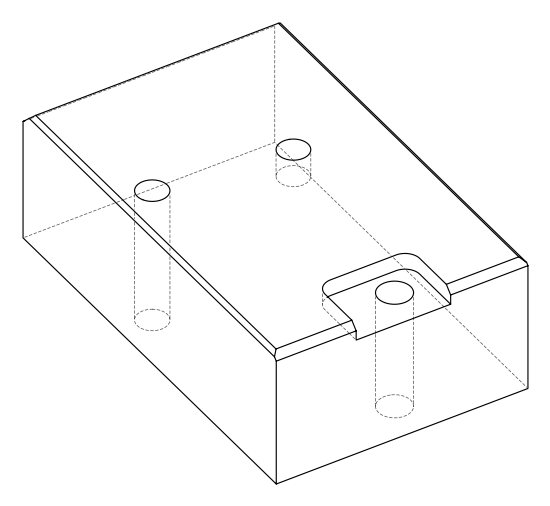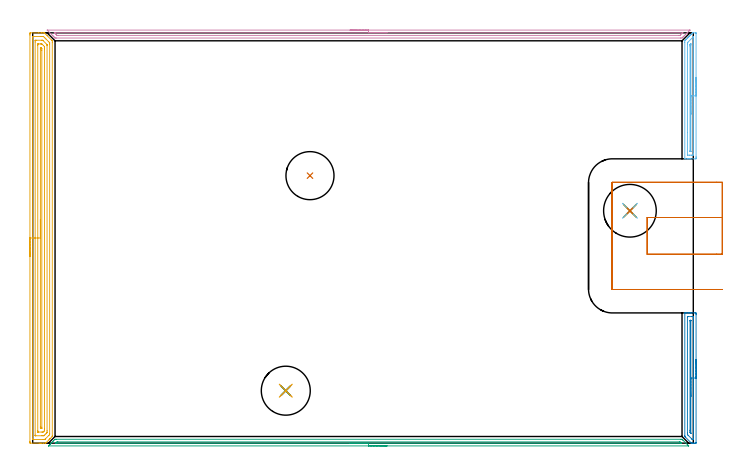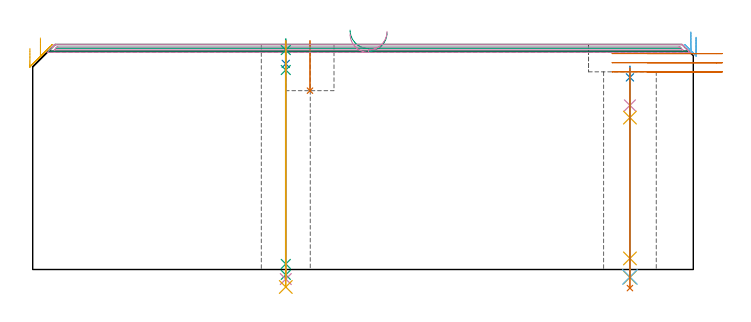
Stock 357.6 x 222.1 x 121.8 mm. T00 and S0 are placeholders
(PLAN: 17 operations, 11 tool changes, 29.6 min)
(1 INDEXABLE_INSERT_DRILL_BLIND_HOLE_FROM_SOLID | STEP1POCKET | UGT0302_005 | 0.11 min | 13262 mm3)
(2 AREA_MILL | FG_CHAMFER_SURFACE | UGT0205_001 | 1.82 min | 1385 mm3)
(3 AREA_MILL_1 | FG_CHAMFER_SURFACE_1 | UGT0205_001 | 5.64 min | 2248 mm3)
(4 AREA_MILL_2 | FG_CHAMFER_SURFACE_2 | UGT0205_001 | 5.67 min | 3260 mm3)
(5 AREA_MILL_3 | FG_CHAMFER_SURFACE_3 | UGT0205_001 | 9.03 min | 16172 mm3)
(6 AREA_MILL_4 | FG_CHAMFER_SURFACE_4 | UGT0205_001 | 1.76 min | 1304 mm3)
(7 MILL_SLOT | SLOT_PARTIAL_RECTANGULAR | UGT0201_109 | Follow Part, ap 6.35, ae 75% | 2.22 min | 68795 mm3)
(8 SPOT_DRILL | STEP1HOLE | NXT0321_9005460120000 | 0.05 min | 192 mm3)
(9 SPOT_DRILL_1 | STEP1HOLE_1 | NXT0321_9005460120000 | 0.05 min | 176 mm3)
(10 DRILL_BLIND_HOLE_INTO_CENTER | STEP1HOLE | NXT0301_092 | 0.09 min | 1733 mm3)
(11 GUN_DRILL_THROUGH_HOLE | STEP1HOLE | UGT0307_009 | 0.55 min | 10181 mm3)
(12 DRILL_TO_ENLARGE_THROUGH_HOLE | STEP1HOLE | NXT0301_104 | 0.46 min | 4343 mm3)
(13 DRILL_TO_ENLARGE_THROUGH_HOLE_1 | STEP1HOLE | UGT0301_392 | 0.48 min | 51775 mm3)
(14 DRILL_BLIND_HOLE_INTO_CENTER_1 | STEP1HOLE_1 | NXT0301_041 | 0.05 min | 283 mm3)
(15 GUN_DRILL_THROUGH_HOLE_1 | STEP1HOLE_1 | UGT0307_002 | 0.56 min | 3138 mm3)
(16 SPADE_DRILL_TO_ENLARGE_THROUGH_HOLE | STEP1HOLE_1 | UGT0306_007 | 0.52 min | 22398 mm3)
(17 DRILL_TO_ENLARGE_THROUGH_HOLE_2 | STEP1HOLE_1 | UGT0301_388 | 0.53 min | 41127 mm3)
(TOOL UGT0302_005 | Indexable Insert Drill 26mm | D26 PA180 FL50 Z2)
(TOOL UGT0205_001 | Chamfer Mill 20 x 3 x 45 deg. | D20 FL50 Z2)
(TOOL UGT0201_109 | End Mill 25.4 mm | D25.4 FL25 Z2)
(TOOL NXT0321_9005460120000 | NC Spot Drill, 142deg, 12mm, Carbide, Uncoated | D12 PA142 FL30 Z2)
(TOOL NXT0301_092 | Carbide Drill 12.1mm [860.1-1210-061A1-MM 2214] | D12.1 PA140 FL77 Z2)
(TOOL UGT0307_009 | Gun Drill 12 mm | D12 PA130 FL24 Z1)
(TOOL NXT0301_104 | Carbide Drill 14mm [860.1-1400-112A1-MM 2214] | D14 PA140 FL123 Z2)
(TOOL UGT0301_392 | Twist Drill 28.5 mm | D28.5 PA118 FL165 Z2)
(TOOL NXT0301_041 | Carbide Drill 7mm [860.1-0700-035A1-MM 2214] | D7 PA140 FL53 Z2)
(TOOL UGT0307_002 | Gun Drill 6 mm | D6 PA130 FL24 Z1)
(TOOL UGT0306_007 | Spade Drill 16.5mm | D16.5 PA132 FL10 Z2)
(TOOL UGT0301_388 | Twist Drill 26.5 mm | D26.5 PA118 FL165 Z2)
(OP 1 INDEXABLE_INSERT_DRILL_BLIND_HOLE_FROM_SOLID)
G17 G21 G94 G90
T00 M6
G54
G17 G0 G90 X150.1 Y144.8 S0 M3
G43 Z131.8 H0
G94 G81 G98 Z96.8 F250. R123.8
G80
M5
M2
(OP 2 AREA_MILL)
G17 G21 G94 G90
T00 M6
G54
G17 G0 G90 X359.1 Y45.25 S1061 M3
G43 Z131.8 H0
Z125.7
G94 G1 Y45.212 Z124.828 F250.
Y45.098 Z123.963
Y44.909 Z123.112
Y44.647 Z122.28
Y44.313 Z121.474
Y43.91 Z120.7
Y43.442 Z119.964
Y42.91 Z119.272
Y42.321 Z118.629
Y41.678 Z118.04
Y40.986 Z117.508
Y40.25 Z117.04
Y39.476 Z116.637
Y38.67 Z116.303
Y37.838 Z116.041
Y36.986 Z115.852
Y36.122 Z115.738
Y35.25 Z115.7
Y0.354
X359.096 Y0.118 Z115.704
X359.091 Y0.002 Z115.706
X358.919 Y0. Z115.878
X358.686 Z116.11
X358.219 Z116.58
X357.808 Z116.991
X357.107 Z117.693
X356.754 Z118.046
X356.685 Y0.002 Z118.115
X356.595 Y0.01 Z118.203
X356.489 Y0.112 Z118.307
X356.333 Y0.266 Z118.466
X353.458 Y3.142 Z121.341
X353.414 Y3.185 Z121.383
X353.368 Y3.231 Z121.43
X353.201 Y3.399 Z121.599
X353.186 Y3.414 Z121.613
X353.003 Y3.594 Z121.789
X353. Y4.121 Z121.8
Y70.382
X353.006 Y70.49 Z121.792
X353.22 Y70.5 Z121.579
X353.881 Z120.918
X354.704 Z120.095
X355.171 Z119.625
X355.405 Z119.392
X356.05 Z118.747
X356.284 Z118.514
X356.929 Z117.865
X358.364 Z116.432
X358.686 Y70.496 Z116.109
X359.091 Y70.49 Z115.705
X359.095 Y70.35 Z115.702
X359.099 Y69.937 Z115.701
X359.1 Y69.518 Z115.7
Y35.25
X357.686 Z117.114
X357.685 Y2.342 Z117.115
X357.684 Y2.15 Z117.116
X357.681 Y2.055 Z117.119
X357.679 Y2.016 Z117.121
X357.604 Y2.01 Z117.196
X357.264 Y2.003 Z117.536
X357.098 Y2.007 Z117.702
X357.058 Y2.01 Z117.742
X357.004 Y2.056 Z117.796
X356.929 Y2.125 Z117.871
X356.708 Y2.342 Z118.092
X354.93 Y4.121 Z119.87
X354.683 Y4.373 Z120.117
X354.517 Y4.545 Z120.283
X354.421 Y4.652 Z120.379
X354.419 Y4.696 Z120.381
X354.415 Y4.886 Z120.385
Y5.01
X354.414 Y5.776 Z120.386
X354.415 Y68.158 Z120.385
X354.416 Y68.35 Z120.384
X354.419 Y68.445 Z120.381
X354.421 Y68.484 Z120.379
X354.496 Y68.49 Z120.304
X354.836 Y68.498 Z119.964
X356.591 Y68.5 Z118.209
X356.929 Y68.499 Z117.871
X357.473 Y68.497 Z117.327
X357.616 Y68.49 Z117.184
X357.679 Y68.481 Z117.121
X357.684 Y68.284 Z117.116
X357.685 Y68.158 Z117.115
X357.686 Y67.392 Z117.114
Y35.25
X356.272 Z118.528
X356.271 Y5.675 Z118.529
X356.27 Y5.451 Z118.53
X356.268 Y5.302 Z118.532
X356.265 Y5.251 Z118.535
X356.264 Y5.247 Z118.536
X356.253 Y5.254 Z118.547
X356.199 Y5.304 Z118.601
X356.05 Y5.455 Z118.75
X355.835 Y5.68 Z118.965
X355.832 Y5.899 Z118.968
X355.83 Y6.122 Z118.97
X355.829 Y6.789 Z118.971
X355.828 Y7.013 Z118.972
X355.829 Y65.713 Z118.971
X355.834 Y66.379 Z118.966
X355.835 Y66.482 Z118.965
X355.937 Y66.494 Z118.863
X356.05 Y66.497 Z118.75
X356.169 Y66.496 Z118.631
X356.248 Y66.491 Z118.552
X356.266 Y66.488 Z118.534
X356.268 Y66.48 Z118.532
X356.27 Y66.454 Z118.53
X356.271 Y66.379 Z118.529
X356.272 Y66.155 Z118.528
Y35.25
Y34.378 Z118.566
Y33.514 Z118.68
Y32.662 Z118.869
Y31.83 Z119.132
Y31.024 Z119.465
Y30.25 Z119.868
Y29.514 Z120.337
Y28.822 Z120.868
Y28.179 Z121.457
Y27.59 Z122.101
Y27.058 Z122.793
Y26.59 Z123.528
Y26.187 Z124.302
Y25.853 Z125.108
Y25.591 Z125.94
Y25.402 Z126.792
Y25.288 Z127.657
Y25.25 Z128.528
G0 Z131.8
M5
M2
(OP 3 AREA_MILL_1)
G17 G21 G94 G90
T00 M6
G54
G17 G0 G90 X191.8 Y-1.5 S1061 M3
G43 Z131.8 H0
Z128.2
G94 G1 X191.762 Z127.328 F250.
X191.648 Z126.464
X191.459 Z125.612
X191.197 Z124.78
X190.863 Z123.974
X190.46 Z123.2
X189.992 Z122.464
X189.46 Z121.772
X188.871 Z121.129
X188.228 Z120.54
X187.536 Z120.008
X186.8 Z119.54
X186.026 Z119.137
X185.22 Z118.803
X184.388 Z118.541
X183.537 Z118.352
X182.672 Z118.238
X181.8 Z118.2
X8.643
X8.516 Y-1.496 Z118.202
X8.54 Y-1.466 Z118.232
X8.66 Y-1.341 Z118.358
X9.106 Y-0.892 Z118.804
X9.267 Y-0.73 Z118.964
X9.552 Y-0.448 Z119.252
X9.564 Y-0.436 Z119.264
X10.151 Y0.153 Z119.848
X10.445 Y0.445 Z120.145
X11.034 Y1.036 Z120.732
X11.358 Y1.358 Z121.058
X12.07 Y2.069 Z121.768
X12.104 Y2.097 Z121.785
X12.676 Y2.1 Z121.8
X350.924
X351.496 Y2.097 Z121.785
X351.531 Y2.069 Z121.768
X351.534 Y2.066 Z121.765
X351.817 Y1.784 Z121.483
X351.977 Y1.625 Z121.322
X354.627 Y-1.025 Z118.671
X355.089 Y-1.49 Z118.209
X355.09 Y-1.497 Z118.203
X355.089 Y-1.5 Z118.2
X181.8
Y-0.086 Z119.614
X12.676 Y-0.085 Z119.615
X12.618
X12.396 Y-0.079 Z119.621
X12.413 Y-0.049 Z119.651
X12.494 Y0.039 Z119.739
X12.58 Y0.129 Z119.829
X12.676 Y0.225 Z119.925
X12.938 Y0.482 Z120.182
X13.138 Y0.676 Z120.376
X13.533 Y0.685 Z120.385
X13.568
X350.032
X350.091 Y0.683 Z120.383
X350.473 Y0.666 Z120.366
X350.661 Y0.483 Z120.183
X350.924 Y0.225 Z119.925
X351.125 Y0.02 Z119.72
X351.213 Y-0.073 Z119.627
X351.217 Y-0.08 Z119.62
X351.21 Y-0.082 Z119.618
X351.171 Y-0.084 Z119.616
X351.089 Y-0.085 Z119.615
X350.924 Y-0.086 Z119.614
X181.8
X180.928 Z119.652
X180.064 Z119.766
X179.212 Z119.955
X178.38 Z120.217
X177.574 Z120.551
X176.8 Z120.954
X176.064 Z121.423
X175.372 Z121.954
X174.729 Z122.543
X174.14 Z123.186
X173.609 Z123.878
X173.14 Z124.614
X172.737 Z125.388
X172.403 Z126.194
X172.141 Z127.026
X171.952 Z127.878
X171.838 Z128.743
X171.8 Z129.614
G0 Z131.8
M5
M2
(OP 4 AREA_MILL_2)
G17 G21 G94 G90
T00 M6
G54
G17 G0 G90 X171.8 Y223.6 S1061 M3
G43 Z131.8 H0
Z127.5
G94 G1 X171.838 Z126.628 F250.
X171.952 Z125.763
X172.141 Z124.912
X172.403 Z124.08
X172.737 Z123.274
X173.14 Z122.5
X173.609 Z121.764
X174.14 Z121.072
X174.729 Z120.429
X175.372 Z119.84
X176.064 Z119.308
X176.8 Z118.84
X177.574 Z118.437
X178.38 Z118.103
X179.212 Z117.841
X180.064 Z117.652
X180.928 Z117.538
X181.8 Z117.5
X355.773 Y223.599 Z117.499
X355.783 Y223.594 Z117.503
X355.773 Y223.576 Z117.522
X355.689 Y223.489 Z117.61
X355.177 Y222.977 Z118.123
X354.968 Y222.766 Z118.33
X354.377 Y222.177 Z118.922
X354.284 Y222.083 Z119.016
X354.091 Y221.889 Z119.207
X353.545 Y221.345 Z119.755
X353.213 Y221.011 Z120.085
X352.713 Y220.513 Z120.587
X352.496 Y220.295 Z120.803
X352.336 Y220.134 Z120.961
X352.18 Y219.979 Z121.119
X352.049 Y219.848 Z121.25
X351.897 Y219.695 Z121.4
X351.602 Y219.403 Z121.694
X351.502 Y219.305 Z121.791
X350.709 Y219.3 Z121.8
X12.891
X12.098 Y219.305 Z121.791
X12.088 Y219.312 Z121.785
X11.998 Y219.401 Z121.696
X11.702 Y219.695 Z121.4
X11.551 Y219.848 Z121.25
X11.42 Y219.979 Z121.119
X11.264 Y220.134 Z120.961
X11.104 Y220.295 Z120.803
X10.989 Y220.409 Z120.688
X10.825 Y220.573 Z120.522
X10.657 Y220.742 Z120.356
X10.559 Y220.84 Z120.258
X7.807 Y223.593 Z117.507
X7.976 Y223.6 Z117.5
X181.8
Y222.186 Z118.914
X351.747 Y222.185 Z118.915
X351.858 Y222.184 Z118.916
X351.912 Y222.18 Z118.92
X351.919 Y222.178 Z118.922
X351.918 Y222.175 Z118.925
X351.841 Y222.093 Z119.007
X351.704 Y221.954 Z119.146
X351.602 Y221.852 Z119.248
X350.709 Y220.96 Z120.14
X350.51 Y220.768 Z120.332
X350.463 Y220.724 Z120.376
X350.377 Y220.721 Z120.379
X350.19 Y220.718 Z120.382
X349.815 Y220.715 Z120.385
X349.671 Y220.714 Z120.386
X13.64 Y220.715 Z120.385
X13.266 Y220.719 Z120.381
X13.175 Y220.721 Z120.379
X13.127 Y220.734 Z120.366
X13.065 Y220.793 Z120.307
X12.891 Y220.96 Z120.14
X12.4 Y221.45 Z119.65
X11.998 Y221.852 Z119.248
X11.746 Y222.109 Z118.991
X11.695 Y222.164 Z118.936
X11.683 Y222.18 Z118.92
X11.697 Y222.181 Z118.919
X11.756 Y222.183 Z118.917
X11.998 Y222.185 Z118.915
X12.142 Y222.186 Z118.914
X181.8
X182.672 Z118.952
X183.537 Z119.066
X184.388 Z119.255
X185.22 Z119.517
X186.026 Z119.851
X186.8 Z120.254
X187.536 Z120.723
X188.228 Z121.254
X188.871 Z121.843
X189.46 Z122.486
X189.992 Z123.178
X190.46 Z123.914
X190.863 Z124.688
X191.197 Z125.494
X191.459 Z126.326
X191.648 Z127.178
X191.762 Z128.043
X191.8 Z128.914
G0 Z131.8
M5
M2
(OP 5 AREA_MILL_3)
G17 G21 G94 G90
T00 M6
G54
G17 G0 G90 X-1.5 Y101.05 S1061 M3
G43 Z131.8 H0
Z119.7
G94 G1 Y101.088 Z118.828 F250.
Y101.202 Z117.964
Y101.391 Z117.112
Y101.653 Z116.28
Y101.987 Z115.474
Y102.39 Z114.7
Y102.858 Z113.964
Y103.39 Z113.272
Y103.979 Z112.629
Y104.622 Z112.04
Y105.314 Z111.509
Y106.05 Z111.04
Y106.824 Z110.637
Y107.63 Z110.303
Y108.462 Z110.041
Y109.313 Z109.852
Y110.178 Z109.738
Y111.05 Z109.7
Y220.947
X-1.499 Y221.471 Z109.701
X-1.496 Y221.838 Z109.702
X-1.493 Y222.09 Z109.704
X-1.138 Y222.1 Z110.059
X3.237 Z114.432
X4.632 Z115.828
X4.988 Z116.182
X5.958 Z117.157
X6.3 Y222.09 Z117.499
X6.33 Y222.067 Z117.528
X6.403 Y221.997 Z117.602
X7.823 Y220.577 Z119.022
X10.238 Y218.162 Z121.438
X10.504 Y217.895 Z121.702
X10.594 Y217.802 Z121.792
X10.6 Y217.001 Z121.8
Y4.205
X10.601 Y3.605 Z121.784
X10.461 Y3.459 Z121.657
X9.593 Y2.593 Z120.793
X9.417 Y2.417 Z120.616
X9.363 Y2.362 Z120.56
X9.311 Y2.31 Z120.51
X9.119 Y2.119 Z120.318
X9.071 Y2.07 Z120.268
X9.025 Y2.025 Z120.224
X8.821 Y1.821 Z120.02
X7.331 Y0.331 Z118.53
X7.175 Y0.174 Z118.372
X7.029 Y0.032 Z118.227
X6.994 Y0.005 Z118.191
X6.956 Y0.002 Z118.154
X6.933 Y0. Z118.13
X5.863 Z117.057
X4.632 Z115.829
X4.112 Z115.307
X3.497 Z114.693
X-1.138 Y0.001 Z110.059
X-1.493 Y0.01 Z109.705
X-1.496 Y0.262 Z109.702
X-1.499 Y0.629 Z109.701
X-1.5 Y0.998 Z109.7
Y111.05
X-0.086 Z111.114
Y219.502
X-0.085 Y219.683 Z111.115
X-0.08 Y220.039 Z111.12
X-0.079 Y220.08 Z111.121
X-0.072 Y220.09 Z111.128
X-0.04 Y220.093 Z111.16
X0.068 Y220.098 Z111.268
X0.205 Y220.1 Z111.405
X4.58 Z115.78
X4.988 Y220.098 Z116.188
X5.461 Y220.093 Z116.661
X5.863 Y220.078 Z117.063
X6.265 Y219.683 Z117.465
X6.738 Y219.212 Z117.938
X7.161 Y218.789 Z118.361
X8.488 Y217.463 Z119.688
X8.949 Y217.001 Z120.149
X9.106 Y216.838 Z120.306
X9.162 Y216.777 Z120.362
X9.179 Y216.751 Z120.379
X9.181 Y216.733 Z120.381
X9.183 Y216.644 Z120.383
X9.185 Y216.288 Z120.385
X9.186 Y216.107 Z120.386
X9.185 Y5.28 Z120.385
X9.184 Y5.099 Z120.384
X9.18 Y4.743 Z120.38
X9.179 Y4.658 Z120.379
X9.141 Y4.603 Z120.341
X9.058 Y4.516 Z120.258
X8.755 Y4.205 Z119.955
X6.851 Y2.301 Z118.051
X6.738 Y2.189 Z117.938
X6.604 Y2.062 Z117.804
X6.557 Y2.019 Z117.757
X6.503 Y2.01 Z117.703
X6.268 Y2.003 Z117.468
X5.863 Y2.001 Z117.063
X5.395 Y2. Z116.595
X0.145 Z111.345
X-0.028 Y2.003 Z111.172
X-0.063 Y2.006 Z111.137
X-0.075 Y2.009 Z111.125
X-0.079 Y2.019 Z111.121
X-0.081 Y2.06 Z111.119
X-0.085 Y2.235 Z111.115
X-0.086 Y111.05 Z111.114
X1.328 Z112.528
X1.329 Y217.163 Z112.529
X1.332 Y217.895 Z112.532
X1.335 Y218.051 Z112.535
X1.342 Y218.09 Z112.542
X1.387 Y218.094 Z112.587
X1.487 Y218.097 Z112.687
X2.162 Y218.1 Z113.362
X4.787 Z115.987
X4.988 Y218.099 Z116.188
X5.188 Y218.096 Z116.388
X5.321 Y218.09 Z116.521
X5.408 Y218.081 Z116.608
X5.446 Y218.046 Z116.646
X5.605 Y217.895 Z116.805
X7.613 Y215.888 Z118.813
X7.695 Y215.804 Z118.895
X7.735 Y215.76 Z118.935
X7.752 Y215.737 Z118.952
X7.764 Y215.697 Z118.964
X7.769 Y215.375 Z118.969
X7.771 Y215.213 Z118.971
Y6.725
X7.77 Y5.993 Z118.97
X7.769 Y5.834 Z118.969
X7.764 Y5.675 Z118.964
X7.613 Y5.517 Z118.813
X7.408 Y5.308 Z118.608
X7.2 Y5.099 Z118.4
X6.524 Y4.423 Z117.724
X6.305 Y4.205 Z117.505
X6.153 Y4.061 Z117.353
X6.111 Y4.022 Z117.311
X6.055 Y4.008 Z117.255
X5.863 Y4.004 Z117.063
X5.188 Y4. Z116.388
X4.988 Z116.188
X1.688 Z112.888
X1.487 Z112.687
X1.42 Y4.002 Z112.62
X1.367 Y4.006 Z112.567
X1.338 Y4.01 Z112.538
X1.335 Y4.044 Z112.535
X1.331 Y4.205 Z112.531
X1.329 Y4.367 Z112.529
X1.328 Y111.05 Z112.528
X2.743 Z113.943
Y215.213
X2.744 Y215.717 Z113.944
X2.746 Y215.887 Z113.946
X2.75 Y216.021 Z113.95
X2.755 Y216.09 Z113.955
X2.804 Y216.092 Z114.004
X3.237 Y216.1 Z114.437
X4.112 Z115.312
X4.553 Y216.099 Z115.753
X4.77 Y216.097 Z115.97
X4.879 Y216.093 Z116.079
X4.931 Y216.09 Z116.131
X4.988 Y216.053 Z116.188
X5.839 Y215.213 Z117.039
X5.863 Y215.189 Z117.063
X6.29 Y214.752 Z117.49
X6.341 Y214.698 Z117.541
X6.35 Y214.621 Z117.55
X6.354 Y214.487 Z117.554
X6.356 Y214.319 Z117.556
X6.357 Y213.813 Z117.557
Y213.424
Y7.781
X6.356 Y7.277 Z117.556
X6.353 Y6.887 Z117.553
X6.35 Y6.762 Z117.55
X6.345 Y6.705 Z117.545
X6.307 Y6.664 Z117.507
X6.195 Y6.548 Z117.395
X5.863 Y6.217 Z117.063
X5.749 Y6.11 Z116.949
X5.637 Y6.01 Z116.837
X5.422 Y6.006 Z116.622
X4.988 Y6. Z116.188
X3.231 Z114.431
X2.805 Y6.008 Z114.005
X2.757 Y6.01 Z113.957
X2.75 Y6.041 Z113.95
X2.746 Y6.096 Z113.946
X2.744 Y6.149 Z113.944
X2.743 Y6.498 Z113.943
Y6.887
Y111.05
X4.157 Z115.357
Y213.455
X4.159 Y213.864 Z115.359
X4.162 Y214.068 Z115.362
X4.163 Y214.085 Z115.363
X4.186 Y214.091 Z115.386
X4.245 Y214.097 Z115.445
X4.327 Y214.099 Z115.527
X4.455 Y214.094 Z115.655
X4.486 Y214.09 Z115.686
X4.527 Y214.063 Z115.727
X4.599 Y213.998 Z115.799
X4.707 Y213.893 Z115.907
X4.78 Y213.818 Z115.98
X4.926 Y213.664 Z116.126
X4.94 Y213.473 Z116.14
X4.942 Y213.424 Z116.142
X4.943 Y212.621 Z116.143
Y8.645
X4.941 Y8.236 Z116.141
X4.938 Y8.032 Z116.138
X4.937 Y8.015 Z116.137
X4.914 Y8.009 Z116.114
X4.855 Y8.003 Z116.055
X4.773 Y8.001 Z115.973
X4.257 Y8.003 Z115.457
X4.202 Y8.006 Z115.402
X4.168 Y8.009 Z115.368
X4.164 Y8.045 Z115.364
X4.16 Y8.239 Z115.36
X4.157 Y8.63 Z115.357
Y8.675
Y111.05
Y111.922 Z115.395
Y112.786 Z115.509
Y113.638 Z115.698
Y114.47 Z115.96
Y115.276 Z116.294
Y116.05 Z116.697
Y116.786 Z117.165
Y117.478 Z117.696
Y118.121 Z118.286
Y118.71 Z118.929
Y119.241 Z119.621
Y119.71 Z120.357
Y120.113 Z121.131
Y120.447 Z121.937
Y120.709 Z122.769
Y120.898 Z123.62
Y121.012 Z124.485
Y121.05 Z125.357
G0 Z131.8
M5
M2
(OP 6 AREA_MILL_4)
G17 G21 G94 G90
T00 M6
G54
G17 G0 G90 X359.1 Y198. S1061 M3
G43 Z131.8 H0
Z125.7
G94 G1 Y197.962 Z124.828 F250.
Y197.848 Z123.963
Y197.659 Z123.112
Y197.397 Z122.28
Y197.063 Z121.474
Y196.66 Z120.7
Y196.192 Z119.964
Y195.66 Z119.272
Y195.071 Z118.629
Y194.428 Z118.04
Y193.736 Z117.508
Y193. Z117.04
Y192.226 Z116.637
Y191.42 Z116.303
Y190.588 Z116.041
Y189.736 Z115.852
Y188.872 Z115.738
Y188. Z115.7
Y154.986
X359.099 Y154.513 Z115.701
X359.095 Y154.098 Z115.703
X359.092 Y153.91 Z115.705
X358.686 Y153.9 Z116.11
X356.05 Z118.744
X355.499 Z119.298
X355.171 Z119.625
X354.62 Z120.176
X354.292 Z120.502
X353.307 Y153.901 Z121.492
X353.006 Y153.91 Z121.793
X353. Y154.066 Z121.8
Y217.022
X353.005 Y217.802 Z121.791
X353.115 Y217.915 Z121.681
X353.414 Y218.216 Z121.382
X353.561 Y218.362 Z121.237
X353.704 Y218.505 Z121.094
X353.853 Y218.655 Z120.942
X354.333 Y219.133 Z120.466
X354.603 Y219.403 Z120.196
X354.732 Y219.534 Z120.064
X355.094 Y219.894 Z119.706
X355.256 Y220.056 Z119.544
X355.496 Y220.296 Z119.303
X355.611 Y220.412 Z119.185
X356.179 Y220.979 Z118.621
X356.388 Y221.189 Z118.41
X356.489 Y221.291 Z118.307
X356.929 Y221.729 Z117.87
X357.101 Y221.902 Z117.698
X357.284 Y222.082 Z117.514
X357.307 Y222.098 Z117.49
X357.368 Y222.1 Z117.43
X357.394 Z117.405
X359.013 Y222.099 Z115.783
X359.091 Y222.097 Z115.705
X359.096 Y221.934 Z115.704
X359.1 Y221.723 Z115.7
Y188.
X357.686 Z117.114
X357.685 Y156.423 Z117.115
X357.684 Y156.299 Z117.116
X357.679 Y155.924 Z117.121
X357.314 Y155.907 Z117.486
X356.929 Y155.903 Z117.871
X356.442 Y155.9 Z118.358
X355.564 Z119.236
X354.685 Z120.115
X354.494 Y155.902 Z120.306
X354.463 Y155.904 Z120.337
X354.433 Y155.91 Z120.367
X354.421 Y155.917 Z120.379
X354.42 Y155.941 Z120.38
X354.415 Y156.174 Z120.385
X354.414 Y168.119 Z120.386
Y216.129
X354.417 Y216.514 Z120.383
X354.42 Y216.706 Z120.38
X354.421 Y216.75 Z120.379
X354.439 Y216.777 Z120.361
X354.484 Y216.827 Z120.316
X354.673 Y217.022 Z120.127
X357.452 Y219.801 Z117.348
X357.584 Y219.928 Z117.216
X357.67 Y220.009 Z117.13
X357.679 Y220.013 Z117.121
X357.681 Y219.959 Z117.119
X357.685 Y219.826 Z117.115
X357.686 Y219.701 Z117.114
Y219.55
Y188.
X356.272 Z118.528
X356.271 Y158.085 Z118.529
X356.27 Y157.972 Z118.53
X356.267 Y157.917 Z118.533
X356.265 Y157.911 Z118.535
X356.257 Y157.906 Z118.543
X356.23 Y157.902 Z118.57
X356.05 Y157.905 Z118.75
X355.869 Y157.91 Z118.931
X355.835 Y157.918 Z118.965
X355.833 Y157.951 Z118.967
X355.83 Y158.01 Z118.97
X355.829 Y158.085 Z118.971
X355.828 Y158.31 Z118.972
X355.829 Y214.568 Z118.971
Y215.236
X355.831 Y215.459 Z118.969
X355.835 Y215.685 Z118.965
X355.841 Y215.731 Z118.959
X355.86 Y215.753 Z118.94
X355.91 Y215.807 Z118.89
X356.05 Y215.95 Z118.75
X356.139 Y216.039 Z118.661
X356.23 Y216.129 Z118.57
X356.248 Y216.142 Z118.552
X356.265 Y216.152 Z118.535
X356.266 Y216.129 Z118.534
X356.27 Y215.986 Z118.53
X356.271 Y215.904 Z118.529
X356.272 Y215.236 Z118.528
Y188.
Y187.128 Z118.566
Y186.264 Z118.68
Y185.412 Z118.869
Y184.58 Z119.131
Y183.774 Z119.465
Y183. Z119.868
Y182.264 Z120.337
Y181.572 Z120.868
Y180.929 Z121.457
Y180.34 Z122.101
Y179.808 Z122.793
Y179.34 Z123.528
Y178.937 Z124.302
Y178.603 Z125.108
Y178.341 Z125.94
Y178.152 Z126.792
Y178.038 Z127.657
Y178. Z128.528
G0 Z131.8
M5
M2
(OP 7 MILL_SLOT)
G17 G21 G94 G90
T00 M6
G54
G17 G0 G90 X373.3 Y122.15 S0 M3
G43 Z131.8 H0
Z116.867
G94 G1 X370.3 F250.
X332.65 F500.
Y102.25
X370.3
X373.3 F250.
Y141.2
X370.3
X313.8 F500.
G3 X313.6 Y141. R0.2
G1 Y83.4
G3 X313.8 Y83.2 R0.2
G1 X370.3
X373.3 F250.
G0 Y122.15 Z111.933
G1 X370.3
X332.65 F500.
Y102.25
X370.3
X373.3 F250.
Y141.2
X370.3
X313.8 F500.
G3 X313.6 Y141. R0.2
G1 Y83.4
G3 X313.8 Y83.2 R0.2
G1 X370.3
X373.3 F250.
G0 Y122.15 Z107.
G1 X370.3
X332.65 F500.
Y102.25
X370.3
X373.3 F250.
Y141.2
X370.3
X313.8 F500.
G3 X313.6 Y141. R0.2
G1 Y83.4
G3 X313.8 Y83.2 R0.2
G1 X370.3
X373.3 F250.
G0 Z131.8
M5
M2
(OP 8 SPOT_DRILL)
G17 G21 G94 G90
T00 M6
G54
G17 G0 G90 X323.3 Y125.8 S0 M3
G43 Z131.8 H0
G94 G81 G98 Z104. F250. R110.
G80
M5
M2
(OP 9 SPOT_DRILL_1)
G17 G21 G94 G90
T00 M6
G54
G17 G0 G90 X137. Y28.4 S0 M3
G43 Z131.8 H0
G94 G81 G98 Z118.8 F250. R124.8
G80
M5
M2
(OP 10 DRILL_BLIND_HOLE_INTO_CENTER)
G17 G21 G94 G90
T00 M6
G54
G17 G0 G90 X323.3 Y125.8 S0 M3
G43 Z131.8 H1
G94 G81 G98 Z88.85 F250. R109.
G80
M5
M2
(OP 11 GUN_DRILL_THROUGH_HOLE)
G17 G21 G94 G90
T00 M6
G54
G17 G0 G90 X323.3 Y125.8 M8
G43 Z131.8 H0
Z101.865
S716 M3
G94 G1 Z82.236 F125. M26
G4 X.084
Z6. F250.
G4 X.084
Z-4.298 F125.
G4 X.084
M5
M9
G0 Z101.865
Z131.8
M2
(OP 12 DRILL_TO_ENLARGE_THROUGH_HOLE)
G17 G21 G94 G90
T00 M6
G54
G17 G0 G90 X323.3 Y125.8 S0 M3
G43 Z131.8 H1
G94 G73 G98 Z-4.048 F250. Q13.881 R109.
G80
M5
M2
(OP 13 DRILL_TO_ENLARGE_THROUGH_HOLE_1)
G17 G21 G94 G90
T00 M6
G54
G17 G0 G90 X323.3 Y125.8 S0 M3
G43 Z131.8 H0
G94 G73 G98 Z-10.062 F250. Q23.412 R109.
G80
M5
M2
(OP 14 DRILL_BLIND_HOLE_INTO_CENTER_1)
G17 G21 G94 G90
T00 M6
G54
G17 G0 G90 X137. Y28.4 S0 M3
G43 Z131.8 H1
G94 G81 G98 Z111.3 F250. R123.8
G80
M5
M2
(OP 15 GUN_DRILL_THROUGH_HOLE_1)
G17 G21 G94 G90
T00 M6
G54
G17 G0 G90 X137. Y28.4 M8
G43 Z131.8 H0
Z118.752
S716 M3
G94 G1 Z107.993 F125. M26
G4 X.084
Z3. F250.
G4 X.084
Z-2.899 F125.
G4 X.084
M5
M9
G0 Z118.752
Z131.8
M2
(OP 16 SPADE_DRILL_TO_ENLARGE_THROUGH_HOLE)
G17 G21 G94 G90
T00 M6
G54
G17 G0 G90 X137. Y28.4 S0 M3
G43 Z131.8 H0
G94 G73 G98 Z-5.173 F250. Q15.872 R123.8
G80
M5
M2
(OP 17 DRILL_TO_ENLARGE_THROUGH_HOLE_2)
G17 G21 G94 G90
T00 M6
G54
G17 G0 G90 X137. Y28.4 S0 M3
G43 Z131.8 H0
G94 G73 G98 Z-9.461 F250. Q26.252 R123.8
G80
M5
M2
